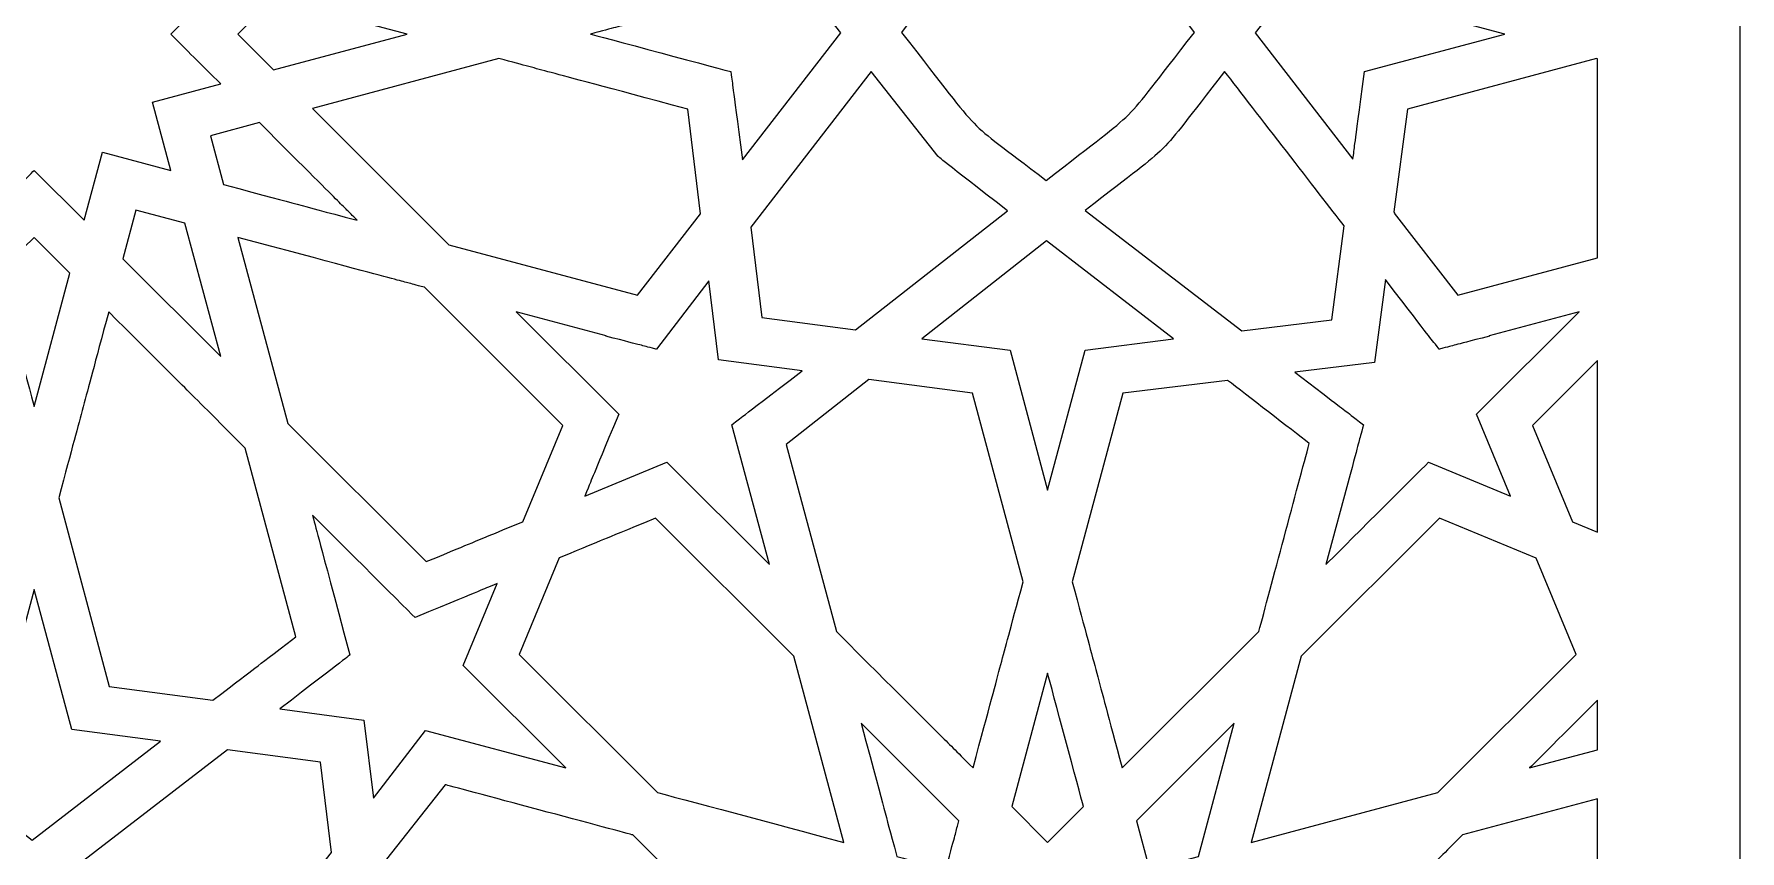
# Model space of a CAD drawing. Header units: millimetres. Extents: x -64 to 64, y -64 to 64.
# Drawn here: x 0 to 63.5, y -30.3 to 0.1 of the extents above; entities that cross this region are included whole.
import ezdxf

# ---------------------------------------------------------------- set-up
doc = ezdxf.new("R2010")
doc.units = ezdxf.units.MM
doc.header["$MEASUREMENT"] = 0
doc.layers.add('layer 1', color=7, linetype='Continuous')

msp = doc.modelspace()

# ---------------------------------------------------------------- linework, layer by layer
at = {"layer": 'layer 1', "color": 250}
for points, knots in [([(-63.5, 63.5), (-63.5, 58.4341), (-63.5, -58.5519), (-63.5, -63.3342), (-63.5, -63.3342), (-51.1634, -63.3342), (24.8624, -63.3342), (36.3756, -63.3342), (36.3756, -63.3342), (36.3756, -63.3342), (36.3312, -63.5), (36.3312, -63.5), (36.3312, -63.5), (36.3312, -63.5), (36.3315, -63.5), (36.3315, -63.5), (36.3315, -63.5), (36.3315, -63.5), (36.376, -63.3342), (36.376, -63.3342), (36.376, -63.3342), (39.6155, -63.3342), (60.3042, -63.3342), (63.5, -63.3342), (63.5, -63.3342), (63.5, -58.9044), (63.5, 59.0741), (63.5, 63.5), (63.5, 63.5), (61.6514, 63.5), (-60.1206, 63.5), (-63.5, 63.5)], [0, 0, 0, 0, 0.1111111, 0.1111111, 0.1111111, 0.1111111, 0.2222222, 0.2222222, 0.2222222, 0.2222222, 0.3333333, 0.3333333, 0.3333333, 0.3333333, 0.4444444, 0.4444444, 0.4444444, 0.4444444, 0.5555556, 0.5555556, 0.5555556, 0.5555556, 0.6666667, 0.6666667, 0.6666667, 0.6666667, 0.7777778, 0.7777778, 0.7777778, 0.7777778, 1, 1, 1, 1]), ([(-2.5425, -4.3152), (-2.5425, -4.3152), (-2.5425, -4.3148), (-2.5425, -4.3148), (-2.5425, -4.3148), (-2.5425, -4.3148), (-5.0846, -4.9953), (-5.0846, -4.9953), (-5.0846, -4.9953), (-5.0846, -4.9953), (-4.4034, -2.4564), (-4.4034, -2.4564), (-4.4034, -2.4564), (-4.4034, -2.4564), (-6.9455, -1.7759), (-6.9455, -1.7759), (-6.9455, -1.7759), (-6.9455, -1.7759), (-5.0846, 0.0829), (-5.0846, 0.0829), (-5.0846, 0.0829), (-5.0846, 0.0829), (-6.9455, 1.9413), (-6.9455, 1.9413), (-6.9455, 1.9413), (-6.9455, 1.9413), (-4.4034, 2.6218), (-4.4034, 2.6218), (-4.4034, 2.6218), (-4.4034, 2.6218), (-5.0846, 5.1611), (-5.0846, 5.1611), (-5.0846, 5.1611), (-5.0846, 5.1611), (-2.5425, 4.4806), (-2.5425, 4.4806), (-2.5425, 4.4806), (-2.5425, 4.4806), (-2.5421, 4.4806), (-2.5421, 4.4806), (-2.5421, 4.4806), (-1.9748, 6.5945), (-2.1396, 5.981), (-1.8609, 7.0192), (-1.8609, 7.0192), (-1.8609, 7.0192), (0, 5.1611), (0, 5.1611), (0, 5.1611), (0, 5.1611), (0, 5.1611), (0, 5.1611), (0, 5.1611), (0, 5.1611), (1.8609, 7.0192), (1.8609, 7.0192), (1.8609, 7.0192), (1.8609, 7.0192), (2.5421, 4.4803), (2.5421, 4.4803), (2.5421, 4.4803), (2.5421, 4.4803), (5.0846, 5.1604), (5.0846, 5.1604), (5.0846, 5.1604), (5.0846, 5.1604), (4.4037, 2.6222), (4.4037, 2.6222), (4.4037, 2.6222), (4.4037, 2.6222), (4.4037, 2.6218), (4.4037, 2.6218), (4.4037, 2.6218), (4.4037, 2.6218), (6.9458, 1.9413), (6.9458, 1.9413), (6.9458, 1.9413), (6.9458, 1.9413), (5.0849, 0.0826), (5.0849, 0.0826), (5.0849, 0.0826), (5.0849, 0.0826), (5.0849, 0.0826), (5.0849, 0.0826), (5.0849, 0.0826), (5.9196, -0.7511), (6.1842, -1.0153), (6.9455, -1.7759), (6.9455, -1.7759), (6.9455, -1.7759), (4.4037, -2.456), (4.4037, -2.456), (4.4037, -2.456), (4.4037, -2.456), (5.0849, -4.9953), (5.0849, -4.9953), (5.0849, -4.9953), (5.0849, -4.9953), (2.5428, -4.3148), (2.5428, -4.3148), (2.5428, -4.3148), (2.5428, -4.3148), (2.5428, -4.3152), (2.5428, -4.3152), (2.5428, -4.3152), (2.5428, -4.3152), (1.8613, -6.8538), (1.8613, -6.8538), (1.8613, -6.8538), (1.8613, -6.8538), (0, -4.9953), (0, -4.9953), (0, -4.9953), (-0.1595, -5.1548), (-1.5208, -6.5144), (-1.8609, -6.8538), (-1.8609, -6.8538), (-1.8609, -6.8538), (-2.5421, -4.3148), (-2.5421, -4.3148), (-2.5421, -4.3148), (-2.5421, -4.3148), (-2.5425, -4.3152), (-2.5425, -4.3152)], [0, 0, 0, 0, 0.03125, 0.03125, 0.03125, 0.03125, 0.0625, 0.0625, 0.0625, 0.0625, 0.09375, 0.09375, 0.09375, 0.09375, 0.125, 0.125, 0.125, 0.125, 0.15625, 0.15625, 0.15625, 0.15625, 0.1875, 0.1875, 0.1875, 0.1875, 0.21875, 0.21875, 0.21875, 0.21875, 0.25, 0.25, 0.25, 0.25, 0.28125, 0.28125, 0.28125, 0.28125, 0.3125, 0.3125, 0.3125, 0.3125, 0.34375, 0.34375, 0.34375, 0.34375, 0.375, 0.375, 0.375, 0.375, 0.40625, 0.40625, 0.40625, 0.40625, 0.4375, 0.4375, 0.4375, 0.4375, 0.46875, 0.46875, 0.46875, 0.46875, 0.5, 0.5, 0.5, 0.5, 0.53125, 0.53125, 0.53125, 0.53125, 0.5625, 0.5625, 0.5625, 0.5625, 0.59375, 0.59375, 0.59375, 0.59375, 0.625, 0.625, 0.625, 0.625, 0.65625, 0.65625, 0.65625, 0.65625, 0.6875, 0.6875, 0.6875, 0.6875, 0.71875, 0.71875, 0.71875, 0.71875, 0.75, 0.75, 0.75, 0.75, 0.78125, 0.78125, 0.78125, 0.78125, 0.8125, 0.8125, 0.8125, 0.8125, 0.84375, 0.84375, 0.84375, 0.84375, 0.875, 0.875, 0.875, 0.875, 0.90625, 0.90625, 0.90625, 0.90625, 0.9375, 0.9375, 0.9375, 0.9375, 1, 1, 1, 1]), ([(37.6781, -5.3661), (34.3775, -2.8212), (35.6037, -4.0728), (32.2887, 0.145), (32.2887, 0.145), (35.136, 3.8283), (33.9157, 2.6109), (37.646, 5.4875), (37.646, 5.4875), (42.0035, 2.0708), (40.8037, 3.2378), (43.1945, 0.1457), (43.1945, 0.1457), (40.2093, -3.6512), (41.4673, -2.3939), (37.6781, -5.3661)], [0, 0, 0, 0, 0.2, 0.2, 0.2, 0.2, 0.4, 0.4, 0.4, 0.4, 0.6, 0.6, 0.6, 0.6, 1, 1, 1, 1]), ([(26.3684, -4.5963), (25.9507, -1.4263), (26.0248, -1.9988), (25.9405, -1.3155), (25.9405, -1.3155), (25.9327, -1.3134), (20.7236, 0.0808), (20.7158, 0.0829), (20.7158, 0.0829), (20.7158, 0.0829), (20.7162, 0.0829), (20.7162, 0.0829), (20.7162, 0.0829), (20.7162, 0.0829), (20.7158, 0.0829), (20.7158, 0.0829), (20.7158, 0.0829), (22.5305, 0.5687), (21.3254, 0.2462), (25.9408, 1.481), (25.9408, 1.481), (26.0332, 2.2299), (25.9496, 1.5847), (26.3716, 4.7851), (26.3716, 4.7851), (26.3716, 4.7851), (30.0267, 0.1358), (30.0267, 0.1358), (30.0267, 0.1358), (30.0267, 0.1358), (26.3684, -4.5963), (26.3684, -4.5963)], [0, 0, 0, 0, 0.1111111, 0.1111111, 0.1111111, 0.1111111, 0.2222222, 0.2222222, 0.2222222, 0.2222222, 0.3333333, 0.3333333, 0.3333333, 0.3333333, 0.4444444, 0.4444444, 0.4444444, 0.4444444, 0.5555556, 0.5555556, 0.5555556, 0.5555556, 0.6666667, 0.6666667, 0.6666667, 0.6666667, 0.7777778, 0.7777778, 0.7777778, 0.7777778, 1, 1, 1, 1]), ([(49.5247, -1.3144), (49.1038, -4.5032), (49.1839, -3.8971), (49.0971, -4.5544), (49.0971, -4.5544), (49.0971, -4.5544), (49.0968, -4.554), (49.0968, -4.554), (49.0968, -4.554), (49.0968, -4.554), (49.0947, -4.5709), (49.0947, -4.5709), (49.0947, -4.5709), (49.0947, -4.5709), (45.4561, 0.1358), (45.4561, 0.1358), (45.4561, 0.1358), (45.4561, 0.1358), (49.0919, 4.7611), (49.0919, 4.7611), (49.0919, 4.7611), (49.0919, 4.7611), (49.5247, 1.4796), (49.5247, 1.4796), (49.5247, 1.4796), (49.5247, 1.4796), (54.7451, 0.0829), (54.7451, 0.0829), (54.7451, 0.0829), (54.7451, 0.0829), (49.5247, -1.3144), (49.5247, -1.3144)], [0, 0, 0, 0, 0.1111111, 0.1111111, 0.1111111, 0.1111111, 0.2222222, 0.2222222, 0.2222222, 0.2222222, 0.3333333, 0.3333333, 0.3333333, 0.3333333, 0.4444444, 0.4444444, 0.4444444, 0.4444444, 0.5555556, 0.5555556, 0.5555556, 0.5555556, 0.6666667, 0.6666667, 0.6666667, 0.6666667, 0.7777778, 0.7777778, 0.7777778, 0.7777778, 1, 1, 1, 1]), ([(8.9154, -1.2485), (8.9154, -1.2485), (7.5823, 0.0826), (7.5823, 0.0826), (7.5823, 0.0826), (7.5823, 0.0826), (8.9158, 1.4139), (8.9158, 1.4139), (8.9158, 1.4139), (8.9158, 1.4139), (13.8913, 0.0829), (13.8913, 0.0829), (13.8913, 0.0829), (13.8913, 0.0829), (8.9154, -1.2485), (8.9154, -1.2485)], [0, 0, 0, 0, 0.2, 0.2, 0.2, 0.2, 0.4, 0.4, 0.4, 0.4, 0.6, 0.6, 0.6, 0.6, 1, 1, 1, 1]), ([(24.3328, -2.7114), (24.3328, -2.7114), (24.8133, -6.6079), (24.8133, -6.6079), (24.8133, -6.6079), (24.8133, -6.6079), (22.4642, -9.646), (22.4642, -9.646), (22.4642, -9.646), (22.4642, -9.646), (15.4425, -7.7671), (15.4425, -7.7671), (15.4425, -7.7671), (15.4425, -7.7671), (10.3583, -2.6892), (10.3583, -2.6892), (10.3583, -2.6892), (10.3583, -2.6892), (17.3038, -0.8301), (17.3038, -0.8301), (17.3038, -0.8301), (19.4423, -1.4023), (18.0209, -1.022), (24.3328, -2.7114)], [0, 0, 0, 0, 0.1428571, 0.1428571, 0.1428571, 0.1428571, 0.2857143, 0.2857143, 0.2857143, 0.2857143, 0.4285714, 0.4285714, 0.4285714, 0.4285714, 0.5714286, 0.5714286, 0.5714286, 0.5714286, 0.7142857, 0.7142857, 0.7142857, 0.7142857, 1, 1, 1, 1]), ([(58.2016, -8.2529), (58.2016, -8.2529), (52.9957, -9.646), (52.9957, -9.646), (52.9957, -9.646), (52.9957, -9.646), (50.6331, -6.5902), (50.6331, -6.5902), (50.6331, -6.5902), (50.6331, -6.5902), (50.6367, -6.5652), (50.6367, -6.5652), (50.6367, -6.5652), (50.6367, -6.5652), (50.6169, -6.5401), (50.6169, -6.5401), (50.6169, -6.5401), (50.6169, -6.5401), (51.1217, -2.7132), (51.1217, -2.7132), (51.1217, -2.7132), (51.1217, -2.7132), (58.1572, -0.8301), (58.1572, -0.8301), (58.1572, -0.8301), (58.1572, -0.8301), (58.2016, -0.8421), (58.2016, -0.8421), (58.2016, -0.8421), (58.2016, -0.8421), (58.2016, -8.2529), (58.2016, -8.2529)], [0, 0, 0, 0, 0.1111111, 0.1111111, 0.1111111, 0.1111111, 0.2222222, 0.2222222, 0.2222222, 0.2222222, 0.3333333, 0.3333333, 0.3333333, 0.3333333, 0.4444444, 0.4444444, 0.4444444, 0.4444444, 0.5555556, 0.5555556, 0.5555556, 0.5555556, 0.6666667, 0.6666667, 0.6666667, 0.6666667, 0.7777778, 0.7777778, 0.7777778, 0.7777778, 1, 1, 1, 1]), ([(36.2342, -6.4982), (36.2342, -6.4982), (30.5753, -10.9361), (30.5753, -10.9361), (30.5753, -10.9361), (30.5753, -10.9361), (27.0923, -10.4782), (27.0923, -10.4782), (27.0923, -10.4782), (27.0923, -10.4782), (26.6774, -7.1127), (26.6774, -7.1127), (26.6774, -7.1127), (26.6774, -7.1127), (31.164, -1.3099), (31.164, -1.3099), (31.164, -1.3099), (31.164, -1.3099), (33.6494, -4.4711), (33.6494, -4.4711), (33.6494, -4.4711), (33.6494, -4.4711), (33.83, -4.644), (36.2342, -6.4982)], [0, 0, 0, 0, 0.1428571, 0.1428571, 0.1428571, 0.1428571, 0.2857143, 0.2857143, 0.2857143, 0.2857143, 0.4285714, 0.4285714, 0.4285714, 0.4285714, 0.5714286, 0.5714286, 0.5714286, 0.5714286, 0.7142857, 0.7142857, 0.7142857, 0.7142857, 1, 1, 1, 1]), ([(48.3045, -10.5643), (48.3045, -10.5643), (44.9534, -10.976), (44.9534, -10.976), (44.9534, -10.976), (44.9534, -10.976), (39.1322, -6.4872), (39.1322, -6.4872), (39.1322, -6.4872), (42.709, -3.6823), (41.5262, -4.863), (44.3195, -1.3095), (44.3195, -1.3095), (45.4381, -2.7566), (47.8508, -5.8776), (48.7662, -7.0612), (48.7662, -7.0612), (48.7662, -7.0612), (48.3045, -10.5643), (48.3045, -10.5643)], [0, 0, 0, 0, 0.1666667, 0.1666667, 0.1666667, 0.1666667, 0.3333333, 0.3333333, 0.3333333, 0.3333333, 0.5, 0.5, 0.5, 0.5, 0.6666667, 0.6666667, 0.6666667, 0.6666667, 1, 1, 1, 1]), ([(8.3869, -3.2163), (12.0784, -6.9021), (11.2381, -6.0632), (12.0294, -6.8534), (12.0294, -6.8534), (9.3998, -6.15), (10.347, -6.4033), (7.0545, -5.522), (7.0545, -5.522), (7.0545, -5.522), (6.5666, -3.7035), (6.5666, -3.7035), (6.5666, -3.7035), (6.5666, -3.7035), (8.3869, -3.2163), (8.3869, -3.2163)], [0, 0, 0, 0, 0.2, 0.2, 0.2, 0.2, 0.4, 0.4, 0.4, 0.4, 0.6, 0.6, 0.6, 0.6, 1, 1, 1, 1]), ([(3.7913, -6.4752), (3.7913, -6.4752), (5.6127, -6.9628), (5.6127, -6.9628), (5.6127, -6.9628), (5.6127, -6.9628), (6.9455, -11.9309), (6.9455, -11.9309), (6.9455, -11.9309), (6.9455, -11.9309), (3.3034, -8.2931), (3.3034, -8.2931), (3.3034, -8.2931), (3.3034, -8.2931), (3.7913, -6.4752), (3.7913, -6.4752)], [0, 0, 0, 0, 0.2, 0.2, 0.2, 0.2, 0.4, 0.4, 0.4, 0.4, 0.6, 0.6, 0.6, 0.6, 1, 1, 1, 1]), ([(-1.3331, -8.8212), (-0.5136, -8.0024), (-0.8177, -8.3062), (0, -7.4898), (0, -7.4898), (0, -7.4898), (1.3331, -8.8209), (1.3331, -8.8209), (1.3331, -8.8209), (1.3331, -8.8209), (0, -13.7904), (0, -13.7904), (0, -13.7904), (-0.5542, -11.7249), (-0.3627, -12.4379), (-1.3331, -8.8212)], [0, 0, 0, 0, 0.2, 0.2, 0.2, 0.2, 0.4, 0.4, 0.4, 0.4, 0.6, 0.6, 0.6, 0.6, 1, 1, 1, 1]), ([(18.1892, -18.082), (18.1892, -18.082), (18.1889, -18.0823), (18.1889, -18.0823), (18.1889, -18.0823), (18.1889, -18.0823), (18.1889, -18.0827), (18.1889, -18.0827), (18.1889, -18.0827), (15.8641, -19.0444), (16.6822, -18.706), (14.5941, -19.5693), (14.5941, -19.5693), (14.5941, -19.5693), (9.4435, -14.4254), (9.4435, -14.4254), (9.4435, -14.4254), (9.4435, -14.4254), (7.5823, -7.4898), (7.5823, -7.4898), (7.5823, -7.4898), (14.9165, -9.4523), (13.1949, -8.9916), (14.5274, -9.3483), (14.5274, -9.3483), (14.5274, -9.3483), (19.6779, -14.4921), (19.6779, -14.4921), (19.6779, -14.4921), (19.6779, -14.4921), (18.1892, -18.082), (18.1892, -18.082)], [0, 0, 0, 0, 0.1111111, 0.1111111, 0.1111111, 0.1111111, 0.2222222, 0.2222222, 0.2222222, 0.2222222, 0.3333333, 0.3333333, 0.3333333, 0.3333333, 0.4444444, 0.4444444, 0.4444444, 0.4444444, 0.5555556, 0.5555556, 0.5555556, 0.5555556, 0.6666667, 0.6666667, 0.6666667, 0.6666667, 0.7777778, 0.7777778, 0.7777778, 0.7777778, 1, 1, 1, 1]), ([(39.1287, -11.6963), (39.1287, -11.6963), (37.7299, -16.9093), (37.7299, -16.9093), (37.7299, -16.9093), (37.7299, -16.9093), (36.3312, -11.6956), (36.3312, -11.6956), (36.3312, -11.6956), (36.3312, -11.6956), (33.0415, -11.2631), (33.0415, -11.2631), (33.0415, -11.2631), (33.0415, -11.2631), (37.6883, -7.6193), (37.6883, -7.6193), (37.6883, -7.6193), (37.6883, -7.6193), (42.4145, -11.2642), (42.4145, -11.2642), (42.4145, -11.2642), (42.4145, -11.2642), (39.1291, -11.696), (39.1291, -11.696), (39.1291, -11.696), (39.1291, -11.696), (39.1291, -11.6963), (39.1291, -11.6963), (39.1291, -11.6963), (39.1291, -11.6963), (39.1287, -11.6963), (39.1287, -11.6963)], [0, 0, 0, 0, 0.1111111, 0.1111111, 0.1111111, 0.1111111, 0.2222222, 0.2222222, 0.2222222, 0.2222222, 0.3333333, 0.3333333, 0.3333333, 0.3333333, 0.4444444, 0.4444444, 0.4444444, 0.4444444, 0.5555556, 0.5555556, 0.5555556, 0.5555556, 0.6666667, 0.6666667, 0.6666667, 0.6666667, 0.7777778, 0.7777778, 0.7777778, 0.7777778, 1, 1, 1, 1]), ([(25.974, -14.4678), (25.974, -14.4678), (27.3727, -19.6811), (27.3727, -19.6811), (27.3727, -19.6811), (27.3727, -19.6811), (23.5514, -15.8648), (23.5514, -15.8648), (23.5514, -15.8648), (23.5514, -15.8648), (23.5511, -15.8648), (23.5511, -15.8648), (23.5511, -15.8648), (23.5511, -15.8648), (23.5511, -15.8648), (23.5511, -15.8648), (23.5511, -15.8648), (23.5511, -15.8648), (20.4967, -17.1277), (20.4967, -17.1277), (20.4967, -17.1277), (20.9007, -16.1537), (20.6354, -16.7933), (21.7615, -14.0779), (21.7615, -14.0779), (21.7615, -14.0779), (21.7615, -14.0776), (21.7615, -14.0776), (21.7615, -14.0776), (21.7615, -14.0776), (17.9402, -10.2612), (17.9402, -10.2612), (17.9402, -10.2612), (17.9402, -10.2612), (21.2944, -11.1591), (21.2944, -11.1591), (21.2944, -11.1591), (21.2944, -11.1591), (21.2856, -11.1707), (21.2856, -11.1707), (21.2856, -11.1707), (22.8547, -11.5739), (22.4504, -11.4685), (23.1429, -11.6537), (23.1429, -11.6537), (23.1429, -11.6537), (23.1433, -11.6533), (23.1433, -11.6533), (23.1433, -11.6533), (23.1433, -11.6533), (23.1602, -11.6579), (23.1602, -11.6579), (23.1602, -11.6579), (23.1602, -11.6579), (23.1641, -11.6533), (23.1641, -11.6533), (23.1641, -11.6533), (23.1641, -11.6533), (23.1641, -11.6533), (23.1641, -11.6533), (23.1641, -11.6533), (23.1641, -11.6533), (25.121, -9.107), (25.121, -9.107), (25.121, -9.107), (25.121, -9.107), (25.4829, -12.0477), (25.4829, -12.0477), (25.4829, -12.0477), (25.4829, -12.0477), (28.5933, -12.4573), (28.5933, -12.4573), (28.5933, -12.4573), (25.9853, -14.4593), (26.4329, -14.1157), (25.974, -14.4674), (25.974, -14.4674), (25.974, -14.4674), (25.9743, -14.4678), (25.9743, -14.4678), (25.9743, -14.4678), (25.9743, -14.4678), (25.974, -14.4678), (25.974, -14.4678)], [0, 0, 0, 0, 0.0454545, 0.0454545, 0.0454545, 0.0454545, 0.0909091, 0.0909091, 0.0909091, 0.0909091, 0.1363636, 0.1363636, 0.1363636, 0.1363636, 0.1818182, 0.1818182, 0.1818182, 0.1818182, 0.2272727, 0.2272727, 0.2272727, 0.2272727, 0.2727273, 0.2727273, 0.2727273, 0.2727273, 0.3181818, 0.3181818, 0.3181818, 0.3181818, 0.3636364, 0.3636364, 0.3636364, 0.3636364, 0.4090909, 0.4090909, 0.4090909, 0.4090909, 0.4545455, 0.4545455, 0.4545455, 0.4545455, 0.5, 0.5, 0.5, 0.5, 0.5454545, 0.5454545, 0.5454545, 0.5454545, 0.5909091, 0.5909091, 0.5909091, 0.5909091, 0.6363636, 0.6363636, 0.6363636, 0.6363636, 0.6818182, 0.6818182, 0.6818182, 0.6818182, 0.7272727, 0.7272727, 0.7272727, 0.7272727, 0.7727273, 0.7727273, 0.7727273, 0.7727273, 0.8181818, 0.8181818, 0.8181818, 0.8181818, 0.8636364, 0.8636364, 0.8636364, 0.8636364, 0.9090909, 0.9090909, 0.9090909, 0.9090909, 1, 1, 1, 1]), ([(54.9631, -17.1284), (54.9631, -17.1284), (51.9095, -15.8648), (51.9095, -15.8648), (51.9095, -15.8648), (51.4272, -16.3463), (48.5542, -19.2155), (48.0882, -19.6808), (48.0882, -19.6808), (48.0882, -19.6808), (48.9906, -16.3167), (48.9906, -16.3167), (48.9906, -16.3167), (48.9906, -16.3167), (48.9938, -16.3188), (48.9938, -16.3188), (48.9938, -16.3188), (49.3903, -14.8241), (49.282, -15.2301), (49.4866, -14.4678), (49.4866, -14.4678), (48.6371, -13.8165), (48.9825, -14.0815), (47.97, -13.3047), (47.97, -13.3047), (47.97, -13.3047), (47.97, -13.3057), (47.97, -13.3057), (47.97, -13.3057), (47.97, -13.3057), (46.9346, -12.5123), (46.9346, -12.5123), (46.9346, -12.5123), (46.9346, -12.5123), (49.8997, -12.1486), (49.8997, -12.1486), (49.8997, -12.1486), (49.8997, -12.1486), (50.3068, -9.0646), (50.3068, -9.0646), (50.3068, -9.0646), (52.1878, -11.5133), (51.8315, -11.0561), (52.3106, -11.6494), (52.3106, -11.6494), (52.3106, -11.6494), (52.3131, -11.6487), (52.3131, -11.6487), (52.3131, -11.6487), (52.3131, -11.6487), (52.3169, -11.6537), (52.3169, -11.6537), (52.3169, -11.6537), (53.019, -11.466), (52.6157, -11.5711), (54.1743, -11.1707), (54.1743, -11.1707), (54.1743, -11.1707), (54.1655, -11.1591), (54.1655, -11.1591), (54.1655, -11.1591), (54.1655, -11.1591), (57.5197, -10.2616), (57.5197, -10.2616), (57.5197, -10.2616), (57.5197, -10.2616), (53.6984, -14.0776), (53.6984, -14.0776), (53.6984, -14.0776), (53.6984, -14.0776), (54.9631, -17.1284), (54.9631, -17.1284)], [0, 0, 0, 0, 0.0526316, 0.0526316, 0.0526316, 0.0526316, 0.1052632, 0.1052632, 0.1052632, 0.1052632, 0.1578947, 0.1578947, 0.1578947, 0.1578947, 0.2105263, 0.2105263, 0.2105263, 0.2105263, 0.2631579, 0.2631579, 0.2631579, 0.2631579, 0.3157895, 0.3157895, 0.3157895, 0.3157895, 0.3684211, 0.3684211, 0.3684211, 0.3684211, 0.4210526, 0.4210526, 0.4210526, 0.4210526, 0.4736842, 0.4736842, 0.4736842, 0.4736842, 0.5263158, 0.5263158, 0.5263158, 0.5263158, 0.5789474, 0.5789474, 0.5789474, 0.5789474, 0.6315789, 0.6315789, 0.6315789, 0.6315789, 0.6842105, 0.6842105, 0.6842105, 0.6842105, 0.7368421, 0.7368421, 0.7368421, 0.7368421, 0.7894737, 0.7894737, 0.7894737, 0.7894737, 0.8421053, 0.8421053, 0.8421053, 0.8421053, 0.8947368, 0.8947368, 0.8947368, 0.8947368, 1, 1, 1, 1]), ([(0.9144, -17.1976), (1.9456, -13.354), (1.6944, -14.29), (2.7753, -10.262), (2.7753, -10.262), (6.1895, -13.6712), (4.9717, -12.4552), (7.8599, -15.3398), (7.8599, -15.3398), (7.8599, -15.3398), (9.7448, -22.3654), (9.7448, -22.3654), (9.7448, -22.3654), (7.8768, -23.7973), (8.5813, -23.2572), (6.658, -24.7311), (6.658, -24.7311), (6.658, -24.7311), (2.7996, -24.2235), (2.7996, -24.2235), (2.7996, -24.2235), (2.7996, -24.2235), (0.9144, -17.1976), (0.9144, -17.1976)], [0, 0, 0, 0, 0.1428571, 0.1428571, 0.1428571, 0.1428571, 0.2857143, 0.2857143, 0.2857143, 0.2857143, 0.4285714, 0.4285714, 0.4285714, 0.4285714, 0.5714286, 0.5714286, 0.5714286, 0.5714286, 0.7142857, 0.7142857, 0.7142857, 0.7142857, 1, 1, 1, 1]), ([(58.2016, -18.4679), (58.2016, -18.4679), (57.271, -18.083), (57.271, -18.083), (57.271, -18.083), (57.271, -18.083), (55.7816, -14.4918), (55.7816, -14.4918), (55.7816, -14.4918), (55.7816, -14.4918), (58.2016, -12.0749), (58.2016, -12.0749), (58.2016, -12.0749), (58.2016, -12.0749), (58.2016, -18.4679), (58.2016, -18.4679)], [0, 0, 0, 0, 0.2, 0.2, 0.2, 0.2, 0.4, 0.4, 0.4, 0.4, 0.6, 0.6, 0.6, 0.6, 1, 1, 1, 1]), ([(29.8704, -22.1756), (29.8704, -22.1756), (27.9986, -15.1994), (27.9986, -15.1994), (27.9986, -15.1994), (27.9986, -15.1994), (31.0783, -12.784), (31.0783, -12.784), (31.0783, -12.784), (31.0783, -12.784), (34.9306, -13.2909), (34.9306, -13.2909), (34.9306, -13.2909), (34.9306, -13.2909), (36.8159, -20.3172), (36.8159, -20.3172), (36.8159, -20.3172), (35.8186, -24.0347), (36.2275, -22.5111), (34.9546, -27.2535), (34.9546, -27.2535), (33.5227, -25.8233), (34.5422, -26.8418), (29.8704, -22.1756)], [0, 0, 0, 0, 0.1428571, 0.1428571, 0.1428571, 0.1428571, 0.2857143, 0.2857143, 0.2857143, 0.2857143, 0.4285714, 0.4285714, 0.4285714, 0.4285714, 0.5714286, 0.5714286, 0.5714286, 0.5714286, 0.7142857, 0.7142857, 0.7142857, 0.7142857, 1, 1, 1, 1]), ([(45.5902, -22.1756), (45.5902, -22.1756), (40.5059, -27.2535), (40.5059, -27.2535), (40.5059, -27.2535), (39.425, -23.2262), (39.6815, -24.1815), (38.6443, -20.3168), (38.6443, -20.3168), (38.6443, -20.3168), (40.5282, -13.2965), (40.5282, -13.2965), (40.5282, -13.2965), (40.5282, -13.2965), (44.4292, -12.8171), (44.4292, -12.8171), (44.4292, -12.8171), (45.1171, -13.3473), (46.79, -14.6375), (47.4719, -15.1631), (47.4719, -15.1631), (47.0584, -16.7037), (46.0047, -20.6311), (45.5902, -22.1756)], [0, 0, 0, 0, 0.1428571, 0.1428571, 0.1428571, 0.1428571, 0.2857143, 0.2857143, 0.2857143, 0.2857143, 0.4285714, 0.4285714, 0.4285714, 0.4285714, 0.5714286, 0.5714286, 0.5714286, 0.5714286, 0.7142857, 0.7142857, 0.7142857, 0.7142857, 1, 1, 1, 1]), ([(11.756, -23.0452), (11.756, -23.0452), (11.756, -23.0449), (11.756, -23.0449), (11.756, -23.0449), (10.4962, -18.3494), (10.5678, -18.6168), (10.3579, -17.834), (10.3579, -17.834), (10.8366, -18.3123), (13.7022, -21.1737), (14.1796, -21.6507), (14.1796, -21.6507), (17.0727, -20.4537), (16.4701, -20.7028), (17.2332, -20.387), (17.2332, -20.387), (17.2332, -20.387), (15.9685, -23.4371), (15.9685, -23.4371), (15.9685, -23.4371), (15.9685, -23.4371), (19.7898, -27.2535), (19.7898, -27.2535), (19.7898, -27.2535), (19.7898, -27.2535), (14.5697, -25.8568), (14.5697, -25.8568), (14.5697, -25.8568), (14.5697, -25.8568), (14.5694, -25.8572), (14.5694, -25.8572), (14.5694, -25.8572), (14.5694, -25.8572), (14.5694, -25.8572), (14.5694, -25.8572), (14.5694, -25.8572), (14.5694, -25.8572), (12.6287, -28.3828), (12.6287, -28.3828), (12.6287, -28.3828), (12.6287, -28.3828), (12.27, -25.4677), (12.27, -25.4677), (12.27, -25.4677), (12.27, -25.4677), (9.1475, -25.0564), (9.1475, -25.0564), (9.1475, -25.0564), (11.5863, -23.1764), (11.756, -23.0452), (11.756, -23.0452)], [0, 0, 0, 0, 0.0714286, 0.0714286, 0.0714286, 0.0714286, 0.1428571, 0.1428571, 0.1428571, 0.1428571, 0.2142857, 0.2142857, 0.2142857, 0.2142857, 0.2857143, 0.2857143, 0.2857143, 0.2857143, 0.3571429, 0.3571429, 0.3571429, 0.3571429, 0.4285714, 0.4285714, 0.4285714, 0.4285714, 0.5, 0.5, 0.5, 0.5, 0.5714286, 0.5714286, 0.5714286, 0.5714286, 0.6428571, 0.6428571, 0.6428571, 0.6428571, 0.7142857, 0.7142857, 0.7142857, 0.7142857, 0.7857143, 0.7857143, 0.7857143, 0.7857143, 0.8571429, 0.8571429, 0.8571429, 0.8571429, 1, 1, 1, 1]), ([(23.2025, -28.1672), (23.2025, -28.1672), (18.0523, -23.023), (18.0523, -23.023), (18.0523, -23.023), (18.0523, -23.023), (19.5411, -19.4324), (19.5411, -19.4324), (19.5411, -19.4324), (21.5794, -18.5893), (20.7264, -18.942), (23.1362, -17.9455), (23.1362, -17.9455), (23.1362, -17.9455), (28.2871, -23.0897), (28.2871, -23.0897), (28.2871, -23.0897), (28.2871, -23.0897), (30.1477, -30.0252), (30.1477, -30.0252), (30.1477, -30.0252), (28.5746, -29.6044), (24.5833, -28.5365), (23.2025, -28.1672)], [0, 0, 0, 0, 0.1428571, 0.1428571, 0.1428571, 0.1428571, 0.2857143, 0.2857143, 0.2857143, 0.2857143, 0.4285714, 0.4285714, 0.4285714, 0.4285714, 0.5714286, 0.5714286, 0.5714286, 0.5714286, 0.7142857, 0.7142857, 0.7142857, 0.7142857, 1, 1, 1, 1]), ([(55.9192, -19.4331), (55.9192, -19.4331), (57.4082, -23.0237), (57.4082, -23.0237), (57.4082, -23.0237), (57.4082, -23.0237), (52.2587, -28.1668), (52.2587, -28.1668), (52.2587, -28.1668), (52.2587, -28.1668), (45.3125, -30.0259), (45.3125, -30.0259), (45.3125, -30.0259), (45.3125, -30.0259), (47.1742, -23.0886), (47.1742, -23.0886), (47.1742, -23.0886), (47.1742, -23.0886), (52.3236, -17.9458), (52.3236, -17.9458), (52.3236, -17.9458), (52.3236, -17.9458), (55.9192, -19.4331), (55.9192, -19.4331)], [0, 0, 0, 0, 0.1428571, 0.1428571, 0.1428571, 0.1428571, 0.2857143, 0.2857143, 0.2857143, 0.2857143, 0.4285714, 0.4285714, 0.4285714, 0.4285714, 0.5714286, 0.5714286, 0.5714286, 0.5714286, 0.7142857, 0.7142857, 0.7142857, 0.7142857, 1, 1, 1, 1]), ([(-4.7646, -26.2622), (-4.0146, -26.1634), (-4.3737, -26.2107), (-1.3988, -25.8195), (-1.3988, -25.8195), (-1.3988, -25.8195), (0, -20.6054), (0, -20.6054), (0, -20.6054), (0, -20.6054), (1.3988, -25.8195), (1.3988, -25.8195), (1.3988, -25.8195), (1.3988, -25.8195), (4.705, -26.2537), (4.705, -26.2537), (4.705, -26.2537), (4.705, -26.2537), (-0.0748, -29.9391), (-0.0748, -29.9391), (-0.0748, -29.9391), (-0.0748, -29.9391), (-4.7646, -26.2622), (-4.7646, -26.2622)], [0, 0, 0, 0, 0.1428571, 0.1428571, 0.1428571, 0.1428571, 0.2857143, 0.2857143, 0.2857143, 0.2857143, 0.4285714, 0.4285714, 0.4285714, 0.4285714, 0.5714286, 0.5714286, 0.5714286, 0.5714286, 0.7142857, 0.7142857, 0.7142857, 0.7142857, 1, 1, 1, 1]), ([(36.3971, -28.6942), (36.3971, -28.6942), (37.7303, -23.7254), (37.7303, -23.7254), (37.7303, -23.7254), (37.8732, -24.2584), (38.9167, -28.1481), (39.0631, -28.6946), (39.0631, -28.6946), (39.0631, -28.6946), (37.7303, -30.0257), (37.7303, -30.0257), (37.7303, -30.0257), (37.7303, -30.0257), (36.3971, -28.6942), (36.3971, -28.6942)], [0, 0, 0, 0, 0.2, 0.2, 0.2, 0.2, 0.4, 0.4, 0.4, 0.4, 0.6, 0.6, 0.6, 0.6, 1, 1, 1, 1]), ([(55.6701, -27.2542), (55.958, -26.9667), (57.9152, -25.0119), (58.2016, -24.7255), (58.2016, -24.7255), (58.2016, -24.7255), (58.2016, -26.5765), (58.2016, -26.5765), (58.2016, -26.5765), (58.2016, -26.5765), (55.6701, -27.2542), (55.6701, -27.2542)], [0, 0, 0, 0, 0.25, 0.25, 0.25, 0.25, 0.5, 0.5, 0.5, 0.5, 1, 1, 1, 1]), ([(32.1179, -30.5526), (31.5687, -28.5051), (31.822, -29.4488), (30.7852, -25.5845), (30.7852, -25.5845), (30.7852, -25.5845), (34.4269, -29.222), (34.4269, -29.222), (34.4269, -29.222), (34.2586, -29.85), (34.3588, -29.4764), (33.9393, -31.0399), (33.9393, -31.0399), (33.1685, -30.8339), (33.559, -30.9382), (32.1179, -30.5526)], [0, 0, 0, 0, 0.2, 0.2, 0.2, 0.2, 0.4, 0.4, 0.4, 0.4, 0.6, 0.6, 0.6, 0.6, 1, 1, 1, 1]), ([(41.0337, -29.2216), (41.0337, -29.2216), (44.6754, -25.5841), (44.6754, -25.5841), (44.6754, -25.5841), (44.6754, -25.5841), (43.3423, -30.553), (43.3423, -30.553), (43.3423, -30.553), (43.3423, -30.553), (41.5216, -31.0402), (41.5216, -31.0402), (41.5216, -31.0402), (41.5216, -31.0402), (41.0337, -29.2216), (41.0337, -29.2216)], [0, 0, 0, 0, 0.2, 0.2, 0.2, 0.2, 0.4, 0.4, 0.4, 0.4, 0.6, 0.6, 0.6, 0.6, 1, 1, 1, 1]), ([(1.3695, -31.0723), (1.3695, -31.0723), (7.1942, -26.5811), (7.1942, -26.5811), (7.1942, -26.5811), (7.1942, -26.5811), (10.6606, -27.0372), (10.6606, -27.0372), (10.6606, -27.0372), (10.6606, -27.0372), (11.0748, -30.3995), (11.0748, -30.3995), (11.0748, -30.3995), (11.0748, -30.3995), (11.0748, -30.3999), (11.0748, -30.3999), (11.0748, -30.3999), (11.0748, -30.3999), (6.6008, -36.0896), (6.6008, -36.0896), (6.6008, -36.0896), (4.3395, -33.165), (5.4924, -34.3063), (1.3695, -31.0723)], [0, 0, 0, 0, 0.1428571, 0.1428571, 0.1428571, 0.1428571, 0.2857143, 0.2857143, 0.2857143, 0.2857143, 0.4285714, 0.4285714, 0.4285714, 0.4285714, 0.5714286, 0.5714286, 0.5714286, 0.5714286, 0.7142857, 0.7142857, 0.7142857, 0.7142857, 1, 1, 1, 1]), ([(13.3964, -34.8036), (13.3964, -34.8036), (12.9205, -30.9368), (12.9205, -30.9368), (12.9205, -30.9368), (12.9205, -30.9368), (12.9402, -30.9117), (12.9402, -30.9117), (12.9402, -30.9117), (12.9402, -30.9117), (12.9374, -30.8871), (12.9374, -30.8871), (12.9374, -30.8871), (12.9374, -30.8871), (15.3024, -27.879), (15.3024, -27.879), (15.3024, -27.879), (15.4372, -27.915), (22.1216, -29.7035), (22.2878, -29.7483), (22.2878, -29.7483), (22.2878, -29.7483), (27.3724, -34.8266), (27.3724, -34.8266), (27.3724, -34.8266), (27.039, -34.9158), (20.7349, -36.6028), (20.4272, -36.685), (20.4272, -36.685), (15.0019, -35.2333), (16.0546, -35.5148), (13.3964, -34.8036)], [0, 0, 0, 0, 0.1111111, 0.1111111, 0.1111111, 0.1111111, 0.2222222, 0.2222222, 0.2222222, 0.2222222, 0.3333333, 0.3333333, 0.3333333, 0.3333333, 0.4444444, 0.4444444, 0.4444444, 0.4444444, 0.5555556, 0.5555556, 0.5555556, 0.5555556, 0.6666667, 0.6666667, 0.6666667, 0.6666667, 0.7777778, 0.7777778, 0.7777778, 0.7777778, 1, 1, 1, 1]), ([(55.0337, -36.685), (50.1996, -35.3913), (51.7384, -35.8031), (48.0886, -34.8262), (48.0886, -34.8262), (52.3956, -30.5245), (51.6925, -31.2265), (53.1724, -29.7487), (53.1724, -29.7487), (53.1724, -29.7487), (58.2016, -28.4025), (58.2016, -28.4025), (58.2016, -28.4025), (58.2016, -28.4025), (58.2016, -35.837), (58.2016, -35.837), (58.2016, -35.837), (58.2016, -35.837), (55.0337, -36.685), (55.0337, -36.685)], [0, 0, 0, 0, 0.1666667, 0.1666667, 0.1666667, 0.1666667, 0.3333333, 0.3333333, 0.3333333, 0.3333333, 0.5, 0.5, 0.5, 0.5, 0.6666667, 0.6666667, 0.6666667, 0.6666667, 1, 1, 1, 1])]:
    msp.add_open_spline(points, degree=3, knots=knots, dxfattribs=at)

doc.saveas('drawing.dxf')
